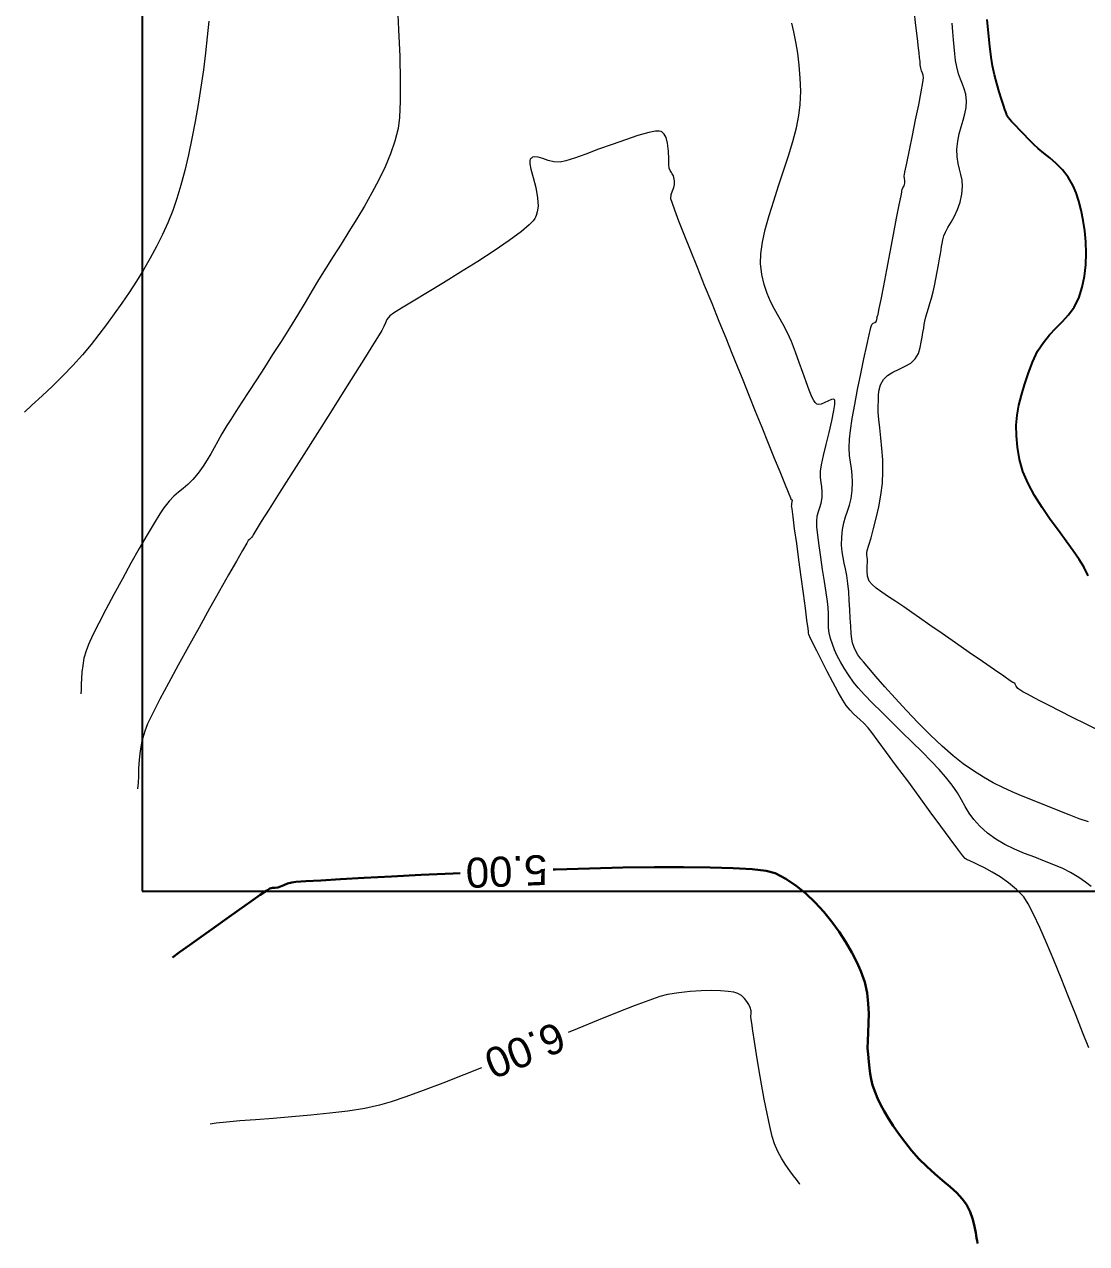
# Model space of a CAD drawing. Header units: metres. Extents: x 2662 to 3279, y 1027 to 1511.
# Drawn here: x 2672.8 to 2778.8, y 1057.5 to 1179.2 of the extents above; entities that cross this region are included whole.
import ezdxf

# ---------------------------------------------------------------- set-up
doc = ezdxf.new("R2010")
doc.units = ezdxf.units.M
doc.header["$LTSCALE"] = 1000
doc.layers.add('01 main point', color=1, linetype='Continuous')
for name, color, linetype, lineweight in [('CONT-MJR', 251, 'Continuous', 30), ('CONT-MNR', 252, 'Continuous', 9), ('TEXT KONT', 3, 'Continuous', 15)]:
    doc.layers.add(name, color=color, linetype=linetype, lineweight=lineweight)
doc.styles.get("Standard").update_dxf_attribs({"font": 'arial.ttf'})

msp = doc.modelspace()

# ---------------------------------------------------------------- linework, layer by layer
at = {"flags": 128}
msp.add_lwpolyline([(2779, 1124.15), (2778.56, 1125.07), (2778.12, 1125.8), (2777.52, 1126.66), (2776.81, 1127.63), (2776.03, 1128.68), (2775.22, 1129.8), (2774.41, 1130.97), (2773.66, 1132.17), (2773.01, 1133.38), (2772.49, 1134.59), (2772.15, 1135.77), (2771.94, 1137), (2771.84, 1138.13), (2771.83, 1139.19), (2771.92, 1140.21), (2772.09, 1141.2), (2772.34, 1142.2), (2772.65, 1143.23), (2773.03, 1144.32), (2773.46, 1145.48), (2773.96, 1146.58), (2774.54, 1147.47), (2775.15, 1148.23), (2775.79, 1148.9), (2776.43, 1149.55), (2777.03, 1150.22), (2777.59, 1150.98), (2778.06, 1151.88), (2778.42, 1152.97), (2778.65, 1154.09), (2778.78, 1155.22), (2778.82, 1156.36), (2778.78, 1157.49), (2778.68, 1158.59), (2778.52, 1159.65), (2778.31, 1160.65), (2778.06, 1161.56), (2777.79, 1162.39), (2777.5, 1163.1), (2777.02, 1163.96), (2776.44, 1164.7), (2775.82, 1165.34), (2775.18, 1165.89), (2774.57, 1166.37), (2774.02, 1166.81), (2773.58, 1167.21), (2773.06, 1167.76), (2772.58, 1168.26), (2772.15, 1168.7), (2771.82, 1169.06), (2771.6, 1169.29), (2771.36, 1169.52), (2771.17, 1169.7), (2771.01, 1169.91), (2770.9, 1170.1), (2770.84, 1170.28), (2770.78, 1170.49), (2770.7, 1170.72), (2770.55, 1171.16), (2770.35, 1171.76), (2770.12, 1172.49), (2769.88, 1173.31), (2769.66, 1174.19), (2769.47, 1175.08), (2769.33, 1175.94), (2769.19, 1177.05), (2769.05, 1178.33), (2768.91, 1179.69)], dxfattribs=at)
at = {"layer": '01 main point'}
msp.add_lwpolyline([(2684.6, 1092.67), (3187.11, 1092.67), (3187.11, 1448.02), (2684.6, 1448.02)], close=True, dxfattribs=at)
at = {"layer": 'CONT-MJR', "elevation": 5, "flags": 128}
for points in [[(2716.31, 1094.47), (2715.62, 1094.44), (2712.43, 1094.3), (2709.46, 1094.15), (2706.76, 1094.01), (2704.39, 1093.88), (2702.42, 1093.76), (2700.91, 1093.67), (2699.92, 1093.6), (2699.51, 1093.56), (2699.08, 1093.44), (2698.72, 1093.29), (2698.41, 1093.14), (2698.14, 1093.04), (2697.85, 1093), (2697.6, 1093), (2697.32, 1092.94), (2697.02, 1092.75), (2696.36, 1092.3), (2695.43, 1091.65), (2694.3, 1090.85), (2693.04, 1089.96), (2691.74, 1089.03), (2690.47, 1088.12), (2689.3, 1087.28), (2688.32, 1086.58), (2687.6, 1086.07)], [(2768, 1057.5), (2767.97, 1057.59), (2767.93, 1057.78), (2767.87, 1058.09), (2767.79, 1058.56), (2767.67, 1059.22), (2767.49, 1059.92), (2767.23, 1060.66), (2766.85, 1061.41), (2766.44, 1061.98), (2765.88, 1062.56), (2765.22, 1063.16), (2764.48, 1063.79), (2763.69, 1064.46), (2762.89, 1065.18), (2762.1, 1065.96), (2761.36, 1066.8), (2760.69, 1067.66), (2760.08, 1068.48), (2759.54, 1069.26), (2759.07, 1070), (2758.65, 1070.71), (2758.29, 1071.37), (2757.99, 1072.01), (2757.74, 1072.61), (2757.49, 1073.32), (2757.33, 1073.91), (2757.24, 1074.46), (2757.18, 1075.01), (2757.12, 1075.64), (2757.03, 1076.4), (2756.99, 1077.02), (2757, 1077.75), (2757.05, 1078.58), (2757.09, 1079.49), (2757.11, 1080.46), (2757.06, 1081.48), (2756.94, 1082.53), (2756.7, 1083.61), (2756.32, 1084.69), (2755.9, 1085.6), (2755.4, 1086.57), (2754.81, 1087.58), (2754.15, 1088.61), (2753.42, 1089.63), (2752.62, 1090.62), (2751.75, 1091.56), (2750.83, 1092.44), (2749.86, 1093.23), (2748.83, 1093.92), (2747.77, 1094.47), (2746.88, 1094.7), (2745.46, 1094.88), (2743.58, 1094.99), (2741.28, 1095.06), (2738.63, 1095.09), (2735.71, 1095.08), (2732.55, 1095.03), (2729.24, 1094.95), (2725.83, 1094.85), (2725.61, 1094.84)]]:
    msp.add_lwpolyline(points, dxfattribs=at)
at = {"layer": 'CONT-MNR', "flags": 128}
for points, elevation in [([(2710.03, 1181.66), (2710.18, 1178.7), (2710.29, 1175.99), (2710.35, 1173.58), (2710.35, 1171.54), (2710.28, 1169.93), (2710.14, 1168.82), (2709.81, 1167.56), (2709.37, 1166.29), (2708.83, 1164.99), (2708.21, 1163.69), (2707.52, 1162.39), (2706.79, 1161.08), (2706.02, 1159.79), (2705.23, 1158.52), (2704.44, 1157.27), (2703.66, 1156.04), (2702.91, 1154.86), (2702.2, 1153.72), (2701.55, 1152.63), (2700.85, 1151.44), (2700.09, 1150.18), (2699.28, 1148.88), (2698.45, 1147.56), (2697.61, 1146.24), (2696.79, 1144.95), (2695.99, 1143.72), (2695.24, 1142.56), (2694.55, 1141.5), (2693.95, 1140.56), (2693.44, 1139.77), (2693.05, 1139.16), (2692.55, 1138.32), (2692.14, 1137.6), (2691.79, 1136.94), (2691.45, 1136.33), (2691.09, 1135.73), (2690.67, 1135.1), (2690.17, 1134.42), (2689.63, 1133.78), (2689.13, 1133.29), (2688.67, 1132.89), (2688.21, 1132.51), (2687.75, 1132.1), (2687.27, 1131.6), (2686.75, 1130.96), (2686.34, 1130.35), (2685.77, 1129.43), (2685.08, 1128.26), (2684.3, 1126.9), (2683.46, 1125.41), (2682.61, 1123.86), (2681.77, 1122.31), (2680.97, 1120.81), (2680.27, 1119.44), (2679.68, 1118.26), (2679.24, 1117.32), (2678.99, 1116.69), (2678.78, 1115.93), (2678.65, 1115.21), (2678.57, 1114.53), (2678.53, 1113.9), (2678.51, 1113.33), (2678.5, 1112.81), (2678.46, 1112.37)], 3), ([(2691.24, 1179.53), (2691.09, 1177.98), (2690.91, 1176.36), (2690.7, 1174.67), (2690.45, 1172.95), (2690.18, 1171.22), (2689.88, 1169.5), (2689.56, 1167.81), (2689.21, 1166.18), (2688.85, 1164.62), (2688.46, 1163.16), (2688.06, 1161.82), (2687.64, 1160.62), (2687.15, 1159.41), (2686.61, 1158.22), (2686.02, 1157.03), (2685.38, 1155.86), (2684.71, 1154.71), (2684.01, 1153.57), (2683.29, 1152.46), (2682.55, 1151.37), (2681.79, 1150.3), (2681.03, 1149.26), (2680.27, 1148.24), (2679.51, 1147.26), (2678.63, 1146.21), (2677.68, 1145.16), (2676.67, 1144.12), (2675.64, 1143.11), (2674.6, 1142.13), (2673.59, 1141.19), (2672.83, 1140.49)], 1), ([(2779.05, 1099.59), (2778.11, 1099.91), (2777.1, 1100.29), (2776.01, 1100.73), (2775.1, 1101.1), (2774.19, 1101.46), (2773.28, 1101.82), (2772.36, 1102.19), (2771.43, 1102.59), (2770.49, 1103.03), (2769.53, 1103.51), (2768.55, 1104.06), (2767.55, 1104.68), (2766.53, 1105.39), (2765.52, 1106.18), (2764.42, 1107.17), (2763.25, 1108.29), (2762.05, 1109.49), (2760.87, 1110.73), (2759.75, 1111.94), (2758.72, 1113.09), (2757.82, 1114.1), (2757.1, 1114.94), (2756.58, 1115.56), (2756.32, 1115.89), (2756.02, 1116.29), (2755.81, 1116.63), (2755.64, 1116.99), (2755.49, 1117.46), (2755.41, 1117.84), (2755.35, 1118.41), (2755.3, 1119.12), (2755.26, 1119.93), (2755.21, 1120.8), (2755.16, 1121.69), (2755.1, 1122.57), (2755.02, 1123.38), (2754.92, 1124.18), (2754.79, 1124.85), (2754.66, 1125.43), (2754.54, 1125.98), (2754.45, 1126.56), (2754.4, 1127.22), (2754.41, 1128.01), (2754.48, 1128.8), (2754.62, 1129.46), (2754.8, 1130.05), (2755, 1130.61), (2755.19, 1131.2), (2755.35, 1131.87), (2755.46, 1132.69), (2755.49, 1133.51), (2755.45, 1134.23), (2755.37, 1134.88), (2755.27, 1135.51), (2755.19, 1136.18), (2755.15, 1136.93), (2755.17, 1137.82), (2755.27, 1138.68), (2755.45, 1139.86), (2755.7, 1141.25), (2755.99, 1142.77), (2756.3, 1144.32), (2756.61, 1145.81), (2756.9, 1147.14), (2757.14, 1148.22), (2757.31, 1148.96), (2757.4, 1149.26), (2757.55, 1149.38), (2757.71, 1149.45), (2757.84, 1149.54), (2757.92, 1149.75), (2757.94, 1149.91), (2757.96, 1150.02), (2757.99, 1150.12), (2758.03, 1150.26), (2758.08, 1150.47), (2758.16, 1150.84), (2758.34, 1151.76), (2758.6, 1153.1), (2758.91, 1154.72), (2759.25, 1156.48), (2759.58, 1158.24), (2759.89, 1159.85), (2760.15, 1161.19), (2760.33, 1162.1), (2760.4, 1162.46), (2760.42, 1162.6), (2760.45, 1162.74), (2760.52, 1162.88), (2760.64, 1163.1), (2760.72, 1163.37), (2760.72, 1163.61), (2760.67, 1163.81), (2760.65, 1164.06), (2760.72, 1164.46), (2760.9, 1165.37), (2761.16, 1166.64), (2761.46, 1168.13), (2761.78, 1169.69), (2762.09, 1171.19), (2762.34, 1172.49), (2762.51, 1173.42), (2762.57, 1173.86), (2762.54, 1174.14), (2762.46, 1174.35), (2762.37, 1174.56), (2762.3, 1174.84), (2762.25, 1175.16), (2762.22, 1175.51), (2762.18, 1175.9), (2762.14, 1176.36), (2762.08, 1176.84), (2761.97, 1177.79), (2761.81, 1179.09), (2761.63, 1180.62)], 2), ([(2779.31, 1093.15), (2778.74, 1093.58), (2778.07, 1094.04), (2777.25, 1094.54), (2776.47, 1094.94), (2775.59, 1095.32), (2774.65, 1095.69), (2773.67, 1096.06), (2772.66, 1096.45), (2771.66, 1096.88), (2770.7, 1097.35), (2769.79, 1097.88), (2768.96, 1098.48), (2768.19, 1099.17), (2767.6, 1099.83), (2767.14, 1100.48), (2766.74, 1101.13), (2766.37, 1101.79), (2765.95, 1102.5), (2765.43, 1103.27), (2764.77, 1104.11), (2764.13, 1104.83), (2763.34, 1105.66), (2762.43, 1106.58), (2761.44, 1107.55), (2760.41, 1108.56), (2759.39, 1109.57), (2758.4, 1110.54), (2757.49, 1111.46), (2756.69, 1112.28), (2756.04, 1112.99), (2755.59, 1113.55), (2755.08, 1114.27), (2754.65, 1114.95), (2754.27, 1115.58), (2753.96, 1116.18), (2753.7, 1116.76), (2753.48, 1117.33), (2753.3, 1117.89), (2753.16, 1118.47), (2753.1, 1118.96), (2753.09, 1119.41), (2753.1, 1119.86), (2753.1, 1120.37), (2753.06, 1120.99), (2752.98, 1121.61), (2752.85, 1122.5), (2752.68, 1123.59), (2752.5, 1124.78), (2752.32, 1126.01), (2752.15, 1127.18), (2752.02, 1128.22), (2751.93, 1129.04), (2751.91, 1129.58), (2751.97, 1130.13), (2752.09, 1130.57), (2752.23, 1130.97), (2752.36, 1131.41), (2752.45, 1131.97), (2752.46, 1132.55), (2752.41, 1133.03), (2752.34, 1133.48), (2752.29, 1133.98), (2752.3, 1134.6), (2752.4, 1135.23), (2752.6, 1136.16), (2752.86, 1137.28), (2753.15, 1138.48), (2753.41, 1139.64), (2753.62, 1140.65), (2753.71, 1141.26), (2753.73, 1141.57), (2753.71, 1141.7), (2753.69, 1141.73), (2753.65, 1141.76), (2753.55, 1141.79), (2753.37, 1141.76), (2753.08, 1141.64), (2752.67, 1141.44), (2752.34, 1141.31), (2752.11, 1141.28), (2751.96, 1141.31), (2751.9, 1141.34), (2751.85, 1141.36), (2751.77, 1141.45), (2751.63, 1141.65), (2751.43, 1142.04), (2751.15, 1142.7), (2750.85, 1143.52), (2750.52, 1144.45), (2750.16, 1145.45), (2749.78, 1146.5), (2749.38, 1147.55), (2748.99, 1148.43), (2748.57, 1149.24), (2748.14, 1150.01), (2747.71, 1150.77), (2747.31, 1151.55), (2746.95, 1152.36), (2746.65, 1153.25), (2746.42, 1154.23), (2746.29, 1155.34), (2746.32, 1156.32), (2746.49, 1157.46), (2746.78, 1158.74), (2747.17, 1160.13), (2747.62, 1161.59), (2748.1, 1163.09), (2748.6, 1164.6), (2749.08, 1166.09), (2749.52, 1167.53), (2749.88, 1168.88), (2750.14, 1170.11), (2750.27, 1171.2), (2750.31, 1172.53), (2750.27, 1173.85), (2750.16, 1175.13), (2750.01, 1176.34), (2749.83, 1177.46), (2749.63, 1178.46), (2749.43, 1179.32)], 3), ([(2780.26, 1108.63), (2778.82, 1109.34), (2777.45, 1110.02), (2776.2, 1110.65), (2775.12, 1111.21), (2774.24, 1111.66), (2773.62, 1111.99), (2773.3, 1112.16), (2772.87, 1112.38), (2772.49, 1112.59), (2772.18, 1112.77), (2771.98, 1112.92), (2771.83, 1113.13), (2771.73, 1113.33), (2771.67, 1113.44), (2771.57, 1113.48), (2771.47, 1113.52), (2771.23, 1113.69), (2770.59, 1114.13), (2769.64, 1114.78), (2768.46, 1115.6), (2767.14, 1116.51), (2765.76, 1117.46), (2764.42, 1118.4), (2763.19, 1119.25), (2762.16, 1119.97), (2761.41, 1120.5), (2760.6, 1121.07), (2759.81, 1121.59), (2759.07, 1122.07), (2758.41, 1122.52), (2757.85, 1122.93), (2757.43, 1123.3), (2757.16, 1123.64), (2756.98, 1124.13), (2756.93, 1124.63), (2756.94, 1125.11), (2756.98, 1125.51), (2756.99, 1125.78), (2756.95, 1126.02), (2756.91, 1126.21), (2756.9, 1126.45), (2756.96, 1126.7), (2757.12, 1127.22), (2757.33, 1127.96), (2757.59, 1128.87), (2757.86, 1129.91), (2758.11, 1131.04), (2758.32, 1132.22), (2758.46, 1133.4), (2758.52, 1134.58), (2758.5, 1135.74), (2758.42, 1136.87), (2758.32, 1137.94), (2758.21, 1138.92), (2758.11, 1139.78), (2758.05, 1140.49), (2758.05, 1141.04), (2758.07, 1141.7), (2758.09, 1142.25), (2758.14, 1142.74), (2758.29, 1143.22), (2758.57, 1143.75), (2758.98, 1144.16), (2759.52, 1144.49), (2760.13, 1144.79), (2760.75, 1145.08), (2761.3, 1145.4), (2761.73, 1145.81), (2762.06, 1146.37), (2762.25, 1146.94), (2762.35, 1147.49), (2762.42, 1148), (2762.5, 1148.45), (2762.6, 1148.89), (2762.65, 1149.24), (2762.71, 1149.59), (2762.81, 1150.03), (2762.92, 1150.44), (2763.06, 1150.88), (2763.21, 1151.35), (2763.37, 1151.89), (2763.53, 1152.51), (2763.67, 1153.12), (2763.81, 1153.8), (2763.94, 1154.51), (2764.06, 1155.2), (2764.17, 1155.8), (2764.26, 1156.29), (2764.33, 1156.71), (2764.38, 1157.05), (2764.42, 1157.35), (2764.49, 1157.69), (2764.6, 1158.1), (2764.76, 1158.47), (2765.01, 1158.93), (2765.32, 1159.46), (2765.65, 1160.07), (2765.96, 1160.74), (2766.23, 1161.48), (2766.4, 1162.27), (2766.46, 1163.02), (2766.42, 1163.65), (2766.3, 1164.22), (2766.16, 1164.76), (2766.02, 1165.34), (2765.93, 1165.98), (2765.91, 1166.75), (2765.99, 1167.56), (2766.14, 1168.3), (2766.34, 1168.99), (2766.53, 1169.65), (2766.71, 1170.28), (2766.83, 1170.91), (2766.85, 1171.56), (2766.78, 1172.23), (2766.64, 1172.78), (2766.45, 1173.25), (2766.25, 1173.73), (2766.05, 1174.28), (2765.88, 1174.96), (2765.77, 1175.61), (2765.69, 1176.27), (2765.62, 1176.96), (2765.57, 1177.68), (2765.5, 1178.46), (2765.43, 1179.32)], 1), ([(2779.07, 1077.05), (2778.45, 1078.6), (2777.77, 1080.32), (2777.05, 1082.14), (2776.32, 1083.98), (2775.58, 1085.8), (2774.86, 1087.51), (2774.18, 1089.07), (2773.56, 1090.39), (2773.02, 1091.43), (2772.57, 1092.1), (2771.86, 1092.84), (2771.06, 1093.51), (2770.23, 1094.1), (2769.41, 1094.59), (2768.66, 1095), (2768.02, 1095.32), (2767.57, 1095.53), (2767.34, 1095.64), (2767.11, 1095.74), (2766.93, 1095.81), (2766.72, 1095.94), (2766.5, 1096.21), (2765.99, 1096.89), (2765.24, 1097.9), (2764.31, 1099.17), (2763.25, 1100.6), (2762.13, 1102.13), (2760.99, 1103.68), (2759.89, 1105.17), (2758.89, 1106.53), (2758.04, 1107.66), (2757.4, 1108.51), (2757.03, 1108.98), (2756.61, 1109.44), (2756.25, 1109.78), (2755.91, 1110.08), (2755.58, 1110.38), (2755.24, 1110.74), (2754.86, 1111.22), (2754.52, 1111.75), (2754.06, 1112.55), (2753.53, 1113.53), (2752.97, 1114.6), (2752.42, 1115.68), (2751.92, 1116.68), (2751.5, 1117.5), (2751.22, 1118.08), (2751.11, 1118.31), (2751.09, 1118.45), (2751.09, 1118.6), (2751.05, 1118.91), (2750.94, 1119.73), (2750.78, 1120.93), (2750.58, 1122.41), (2750.36, 1124.05), (2750.13, 1125.75), (2749.91, 1127.39), (2749.71, 1128.86), (2749.56, 1130.05), (2749.45, 1130.85), (2749.41, 1131.14), (2749.42, 1131.2), (2749.44, 1131.25), (2749.43, 1131.31), (2749.43, 1131.38), (2749.46, 1131.55), (2749.5, 1131.72), (2749.41, 1131.7), (2749.33, 1131.91), (2749.09, 1132.48), (2748.73, 1133.38), (2748.26, 1134.53), (2747.71, 1135.88), (2747.1, 1137.38), (2746.46, 1138.96), (2745.81, 1140.58), (2745.16, 1142.17), (2744.56, 1143.68), (2744.01, 1145.05), (2743.48, 1146.36), (2742.86, 1147.88), (2742.18, 1149.56), (2741.46, 1151.34), (2740.72, 1153.16), (2740, 1154.95), (2739.31, 1156.66), (2738.69, 1158.22), (2738.15, 1159.57), (2737.74, 1160.66), (2737.47, 1161.42), (2737.36, 1161.79), (2737.4, 1162.23), (2737.52, 1162.61), (2737.65, 1162.94), (2737.73, 1163.24), (2737.71, 1163.6), (2737.66, 1163.91), (2737.62, 1164.08), (2737.56, 1164.19), (2737.49, 1164.29), (2737.42, 1164.41), (2737.29, 1164.61), (2737.18, 1164.86), (2737.15, 1165.19), (2737.15, 1165.8), (2737.13, 1166.57), (2737.03, 1167.36), (2736.87, 1167.92), (2736.69, 1168.26), (2736.53, 1168.43), (2736.44, 1168.5), (2736.37, 1168.53), (2736.19, 1168.56), (2735.82, 1168.54), (2735.14, 1168.41), (2734.07, 1168.11), (2732.82, 1167.7), (2731.49, 1167.23), (2730.14, 1166.74), (2728.87, 1166.27), (2727.75, 1165.87), (2726.86, 1165.58), (2726.29, 1165.46), (2725.67, 1165.48), (2725.1, 1165.63), (2724.58, 1165.81), (2724.11, 1165.95), (2723.78, 1165.99), (2723.56, 1165.94), (2723.43, 1165.87), (2723.37, 1165.81), (2723.32, 1165.76), (2723.27, 1165.61), (2723.27, 1165.3), (2723.37, 1164.76), (2723.61, 1163.91), (2723.87, 1162.93), (2724.06, 1161.9), (2724.1, 1161.08), (2724.02, 1160.5), (2723.91, 1160.13), (2723.83, 1159.95), (2723.77, 1159.84), (2723.6, 1159.61), (2723.2, 1159.19), (2722.45, 1158.55), (2721.21, 1157.63), (2719.73, 1156.61), (2718.09, 1155.54), (2716.37, 1154.47), (2714.66, 1153.42), (2713.05, 1152.45), (2711.62, 1151.59), (2710.46, 1150.88), (2709.66, 1150.38), (2709.29, 1150.11), (2709.01, 1149.74), (2708.86, 1149.41), (2708.72, 1149.06), (2708.51, 1148.64), (2708.25, 1148.23), (2707.69, 1147.33), (2706.87, 1146.02), (2705.84, 1144.38), (2704.65, 1142.51), (2703.37, 1140.47), (2702.04, 1138.36), (2700.71, 1136.26), (2699.43, 1134.24), (2698.27, 1132.4), (2697.27, 1130.82), (2696.48, 1129.57), (2695.96, 1128.75), (2695.76, 1128.42), (2695.66, 1128.26), (2695.59, 1128.13), (2695.49, 1127.99), (2695.39, 1127.88), (2695.29, 1127.8), (2695.18, 1127.68), (2695.02, 1127.41), (2694.61, 1126.7), (2694, 1125.63), (2693.22, 1124.26), (2692.31, 1122.66), (2691.31, 1120.89), (2690.26, 1119.01), (2689.2, 1117.11), (2688.17, 1115.23), (2687.21, 1113.46), (2686.35, 1111.84), (2685.65, 1110.46), (2685.13, 1109.38), (2684.84, 1108.66), (2684.56, 1107.64), (2684.39, 1106.68), (2684.28, 1105.78), (2684.23, 1104.94), (2684.21, 1104.17), (2684.18, 1103.49), (2684.13, 1102.89)], 4), ([(2750.23, 1063.41), (2750.18, 1063.49), (2750.07, 1063.65), (2749.88, 1063.9), (2749.61, 1064.27), (2749.23, 1064.77), (2748.83, 1065.34), (2748.43, 1065.97), (2748.04, 1066.68), (2747.69, 1067.47), (2747.47, 1068.18), (2747.22, 1069.21), (2746.95, 1070.49), (2746.68, 1071.92), (2746.41, 1073.43), (2746.15, 1074.95), (2745.91, 1076.39), (2745.71, 1077.68), (2745.54, 1078.74), (2745.43, 1079.49), (2745.37, 1079.86), (2745.35, 1080.2), (2745.37, 1080.48), (2745.36, 1080.75), (2745.27, 1081.06), (2745.13, 1081.36), (2744.95, 1081.68), (2744.71, 1081.98), (2744.4, 1082.26), (2744.03, 1082.48), (2743.65, 1082.59), (2743.06, 1082.67), (2742.3, 1082.73), (2741.39, 1082.75), (2740.37, 1082.73), (2739.28, 1082.66), (2738.15, 1082.54), (2737.02, 1082.35), (2736.26, 1082.15), (2735.14, 1081.76), (2733.7, 1081.23), (2732, 1080.56), (2730.09, 1079.8), (2728, 1078.95), (2727.1, 1078.58)], 6), ([(2718.47, 1075.05), (2716.69, 1074.34), (2714.58, 1073.51), (2712.64, 1072.77), (2710.91, 1072.14), (2709.43, 1071.64), (2708.26, 1071.31), (2706.8, 1071), (2705.13, 1070.73), (2703.31, 1070.51), (2701.42, 1070.31), (2699.51, 1070.14), (2697.65, 1069.99), (2695.9, 1069.86), (2694.32, 1069.74), (2692.99, 1069.62), (2691.96, 1069.51), (2691.39, 1069.41), (2691.38, 1069.41)], 6)]:
    msp.add_lwpolyline(points, dxfattribs=dict(at, elevation=elevation))

# ---------------------------------------------------------------- texts
at = {"layer": 'TEXT KONT', "char_height": 3, "attachment_point": 5}
for s, insert, rotation in [('{5.00}', (2720.96, 1094.67, 5), 182.2688), ('{6.00}', (2722.79, 1076.81, 6), 202.2745)]:
    msp.add_mtext(s, dxfattribs=dict(at, insert=insert, rotation=rotation))

doc.saveas('drawing.dxf')
